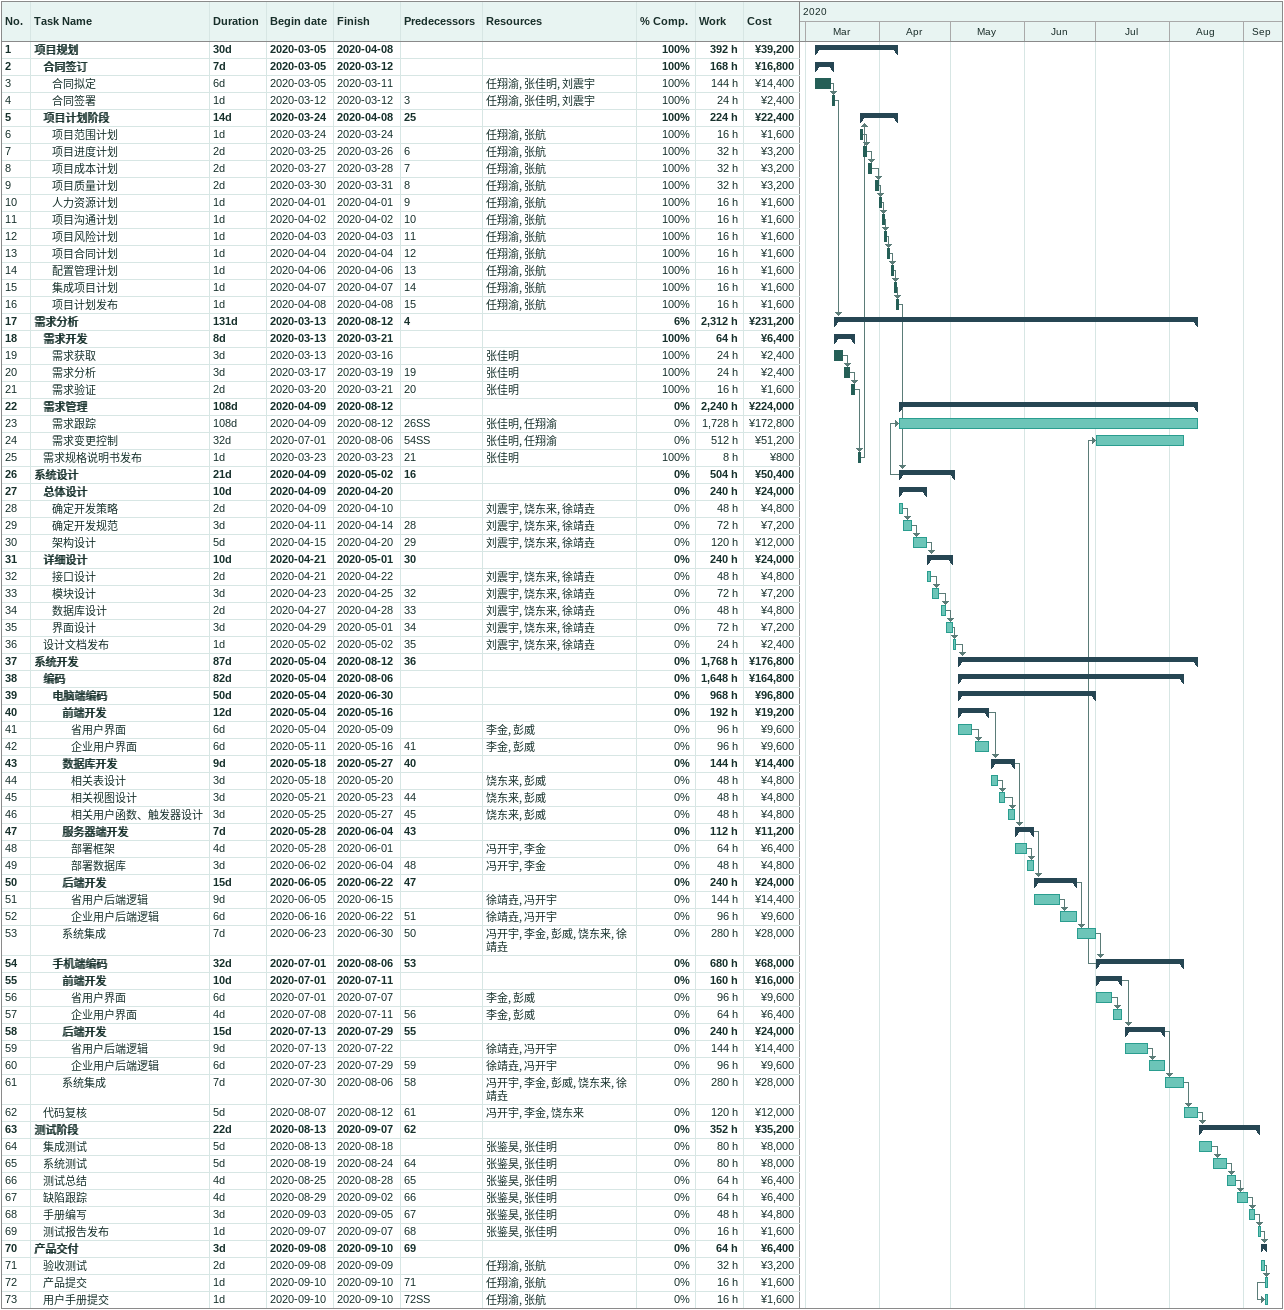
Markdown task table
| ID | Level | Task | Duration | Start | Finish | Predecessors | Resources | % complete | Work (h) | Cost (¥) |
|---|---|---|---|---|---|---|---|---|---|---|
| 1 | 1 | **项目规划** | 30d | 2020-03-05 | 2020-04-08 |  |  | 100 | 392 | 39200 |
| 2 | 2 | **合同签订** | 7d | 2020-03-05 | 2020-03-12 |  |  | 100 | 168 | 16800 |
| 3 | 3 | 合同拟定 | 6d | 2020-03-05 | 2020-03-11 |  | 任翔渝, 张佳明, 刘震宇 | 100 | 144 | 14400 |
| 4 | 3 | 合同签署 | 1d | 2020-03-12 | 2020-03-12 | 3 | 任翔渝, 张佳明, 刘震宇 | 100 | 24 | 2400 |
| 5 | 2 | **项目计划阶段** | 14d | 2020-03-24 | 2020-04-08 | 25 |  | 100 | 224 | 22400 |
| 6 | 3 | 项目范围计划 | 1d | 2020-03-24 | 2020-03-24 |  | 任翔渝, 张航 | 100 | 16 | 1600 |
| 7 | 3 | 项目进度计划 | 2d | 2020-03-25 | 2020-03-26 | 6 | 任翔渝, 张航 | 100 | 32 | 3200 |
| 8 | 3 | 项目成本计划 | 2d | 2020-03-27 | 2020-03-28 | 7 | 任翔渝, 张航 | 100 | 32 | 3200 |
| 9 | 3 | 项目质量计划 | 2d | 2020-03-30 | 2020-03-31 | 8 | 任翔渝, 张航 | 100 | 32 | 3200 |
| 10 | 3 | 人力资源计划 | 1d | 2020-04-01 | 2020-04-01 | 9 | 任翔渝, 张航 | 100 | 16 | 1600 |
| 11 | 3 | 项目沟通计划 | 1d | 2020-04-02 | 2020-04-02 | 10 | 任翔渝, 张航 | 100 | 16 | 1600 |
| 12 | 3 | 项目风险计划 | 1d | 2020-04-03 | 2020-04-03 | 11 | 任翔渝, 张航 | 100 | 16 | 1600 |
| 13 | 3 | 项目合同计划 | 1d | 2020-04-04 | 2020-04-04 | 12 | 任翔渝, 张航 | 100 | 16 | 1600 |
| 14 | 3 | 配置管理计划 | 1d | 2020-04-06 | 2020-04-06 | 13 | 任翔渝, 张航 | 100 | 16 | 1600 |
| 15 | 3 | 集成项目计划 | 1d | 2020-04-07 | 2020-04-07 | 14 | 任翔渝, 张航 | 100 | 16 | 1600 |
| 16 | 3 | 项目计划发布 | 1d | 2020-04-08 | 2020-04-08 | 15 | 任翔渝, 张航 | 100 | 16 | 1600 |
| 17 | 1 | **需求分析** | 131d | 2020-03-13 | 2020-08-12 | 4 |  | 6 | 2312 | 231200 |
| 18 | 2 | **需求开发** | 8d | 2020-03-13 | 2020-03-21 |  |  | 100 | 64 | 6400 |
| 19 | 3 | 需求获取 | 3d | 2020-03-13 | 2020-03-16 |  | 张佳明 | 100 | 24 | 2400 |
| 20 | 3 | 需求分析 | 3d | 2020-03-17 | 2020-03-19 | 19 | 张佳明 | 100 | 24 | 2400 |
| 21 | 3 | 需求验证 | 2d | 2020-03-20 | 2020-03-21 | 20 | 张佳明 | 100 | 16 | 1600 |
| 22 | 2 | **需求管理** | 108d | 2020-04-09 | 2020-08-12 |  |  | 0 | 2240 | 224000 |
| 23 | 3 | 需求跟踪 | 108d | 2020-04-09 | 2020-08-12 | 26SS | 张佳明, 任翔渝 | 0 | 1728 | 172800 |
| 24 | 3 | 需求变更控制 | 32d | 2020-07-01 | 2020-08-06 | 54SS | 张佳明, 任翔渝 | 0 | 512 | 51200 |
| 25 | 2 | 需求规格说明书发布 | 1d | 2020-03-23 | 2020-03-23 | 21 | 张佳明 | 100 | 8 | 800 |
| 26 | 1 | **系统设计** | 21d | 2020-04-09 | 2020-05-02 | 16 |  | 0 | 504 | 50400 |
| 27 | 2 | **总体设计** | 10d | 2020-04-09 | 2020-04-20 |  |  | 0 | 240 | 24000 |
| 28 | 3 | 确定开发策略 | 2d | 2020-04-09 | 2020-04-10 |  | 刘震宇, 饶东来, 徐靖垚 | 0 | 48 | 4800 |
| 29 | 3 | 确定开发规范 | 3d | 2020-04-11 | 2020-04-14 | 28 | 刘震宇, 饶东来, 徐靖垚 | 0 | 72 | 7200 |
| 30 | 3 | 架构设计 | 5d | 2020-04-15 | 2020-04-20 | 29 | 刘震宇, 饶东来, 徐靖垚 | 0 | 120 | 12000 |
| 31 | 2 | **详细设计** | 10d | 2020-04-21 | 2020-05-01 | 30 |  | 0 | 240 | 24000 |
| 32 | 3 | 接口设计 | 2d | 2020-04-21 | 2020-04-22 |  | 刘震宇, 饶东来, 徐靖垚 | 0 | 48 | 4800 |
| 33 | 3 | 模块设计 | 3d | 2020-04-23 | 2020-04-25 | 32 | 刘震宇, 饶东来, 徐靖垚 | 0 | 72 | 7200 |
| 34 | 3 | 数据库设计 | 2d | 2020-04-27 | 2020-04-28 | 33 | 刘震宇, 饶东来, 徐靖垚 | 0 | 48 | 4800 |
| 35 | 3 | 界面设计 | 3d | 2020-04-29 | 2020-05-01 | 34 | 刘震宇, 饶东来, 徐靖垚 | 0 | 72 | 7200 |
| 36 | 2 | 设计文档发布 | 1d | 2020-05-02 | 2020-05-02 | 35 | 刘震宇, 饶东来, 徐靖垚 | 0 | 24 | 2400 |
| 37 | 1 | **系统开发** | 87d | 2020-05-04 | 2020-08-12 | 36 |  | 0 | 1768 | 176800 |
| 38 | 2 | **编码** | 82d | 2020-05-04 | 2020-08-06 |  |  | 0 | 1648 | 164800 |
| 39 | 3 | **电脑端编码** | 50d | 2020-05-04 | 2020-06-30 |  |  | 0 | 968 | 96800 |
| 40 | 4 | **前端开发** | 12d | 2020-05-04 | 2020-05-16 |  |  | 0 | 192 | 19200 |
| 41 | 5 | 省用户界面 | 6d | 2020-05-04 | 2020-05-09 |  | 李金, 彭威 | 0 | 96 | 9600 |
| 42 | 5 | 企业用户界面 | 6d | 2020-05-11 | 2020-05-16 | 41 | 李金, 彭威 | 0 | 96 | 9600 |
| 43 | 4 | **数据库开发** | 9d | 2020-05-18 | 2020-05-27 | 40 |  | 0 | 144 | 14400 |
| 44 | 5 | 相关表设计 | 3d | 2020-05-18 | 2020-05-20 |  | 饶东来, 彭威 | 0 | 48 | 4800 |
| 45 | 5 | 相关视图设计 | 3d | 2020-05-21 | 2020-05-23 | 44 | 饶东来, 彭威 | 0 | 48 | 4800 |
| 46 | 5 | 相关用户函数、触发器设计 | 3d | 2020-05-25 | 2020-05-27 | 45 | 饶东来, 彭威 | 0 | 48 | 4800 |
| 47 | 4 | **服务器端开发** | 7d | 2020-05-28 | 2020-06-04 | 43 |  | 0 | 112 | 11200 |
| 48 | 5 | 部署框架 | 4d | 2020-05-28 | 2020-06-01 |  | 冯开宇, 李金 | 0 | 64 | 6400 |
| 49 | 5 | 部署数据库 | 3d | 2020-06-02 | 2020-06-04 | 48 | 冯开宇, 李金 | 0 | 48 | 4800 |
| 50 | 4 | **后端开发** | 15d | 2020-06-05 | 2020-06-22 | 47 |  | 0 | 240 | 24000 |
| 51 | 5 | 省用户后端逻辑 | 9d | 2020-06-05 | 2020-06-15 |  | 徐靖垚, 冯开宇 | 0 | 144 | 14400 |
| 52 | 5 | 企业用户后端逻辑 | 6d | 2020-06-16 | 2020-06-22 | 51 | 徐靖垚, 冯开宇 | 0 | 96 | 9600 |
| 53 | 4 | 系统集成 | 7d | 2020-06-23 | 2020-06-30 | 50 | 冯开宇, 李金, 彭威, 饶东来, 徐靖垚 | 0 | 280 | 28000 |
| 54 | 3 | **手机端编码** | 32d | 2020-07-01 | 2020-08-06 | 53 |  | 0 | 680 | 68000 |
| 55 | 4 | **前端开发** | 10d | 2020-07-01 | 2020-07-11 |  |  | 0 | 160 | 16000 |
| 56 | 5 | 省用户界面 | 6d | 2020-07-01 | 2020-07-07 |  | 李金, 彭威 | 0 | 96 | 9600 |
| 57 | 5 | 企业用户界面 | 4d | 2020-07-08 | 2020-07-11 | 56 | 李金, 彭威 | 0 | 64 | 6400 |
| 58 | 4 | **后端开发** | 15d | 2020-07-13 | 2020-07-29 | 55 |  | 0 | 240 | 24000 |
| 59 | 5 | 省用户后端逻辑 | 9d | 2020-07-13 | 2020-07-22 |  | 徐靖垚, 冯开宇 | 0 | 144 | 14400 |
| 60 | 5 | 企业用户后端逻辑 | 6d | 2020-07-23 | 2020-07-29 | 59 | 徐靖垚, 冯开宇 | 0 | 96 | 9600 |
| 61 | 4 | 系统集成 | 7d | 2020-07-30 | 2020-08-06 | 58 | 冯开宇, 李金, 彭威, 饶东来, 徐靖垚 | 0 | 280 | 28000 |
| 62 | 2 | 代码复核 | 5d | 2020-08-07 | 2020-08-12 | 61 | 冯开宇, 李金, 饶东来 | 0 | 120 | 12000 |
| 63 | 1 | **测试阶段** | 22d | 2020-08-13 | 2020-09-07 | 62 |  | 0 | 352 | 35200 |
| 64 | 2 | 集成测试 | 5d | 2020-08-13 | 2020-08-18 |  | 张鉴昊, 张佳明 | 0 | 80 | 8000 |
| 65 | 2 | 系统测试 | 5d | 2020-08-19 | 2020-08-24 | 64 | 张鉴昊, 张佳明 | 0 | 80 | 8000 |
| 66 | 2 | 测试总结 | 4d | 2020-08-25 | 2020-08-28 | 65 | 张鉴昊, 张佳明 | 0 | 64 | 6400 |
| 67 | 2 | 缺陷跟踪 | 4d | 2020-08-29 | 2020-09-02 | 66 | 张鉴昊, 张佳明 | 0 | 64 | 6400 |
| 68 | 2 | 手册编写 | 3d | 2020-09-03 | 2020-09-05 | 67 | 张鉴昊, 张佳明 | 0 | 48 | 4800 |
| 69 | 2 | 测试报告发布 | 1d | 2020-09-07 | 2020-09-07 | 68 | 张鉴昊, 张佳明 | 0 | 16 | 1600 |
| 70 | 1 | **产品交付** | 3d | 2020-09-08 | 2020-09-10 | 69 |  | 0 | 64 | 6400 |
| 71 | 2 | 验收测试 | 2d | 2020-09-08 | 2020-09-09 |  | 任翔渝, 张航 | 0 | 32 | 3200 |
| 72 | 2 | 产品提交 | 1d | 2020-09-10 | 2020-09-10 | 71 | 任翔渝, 张航 | 0 | 16 | 1600 |
| 73 | 2 | 用户手册提交 | 1d | 2020-09-10 | 2020-09-10 | 72SS | 任翔渝, 张航 | 0 | 16 | 1600 |
